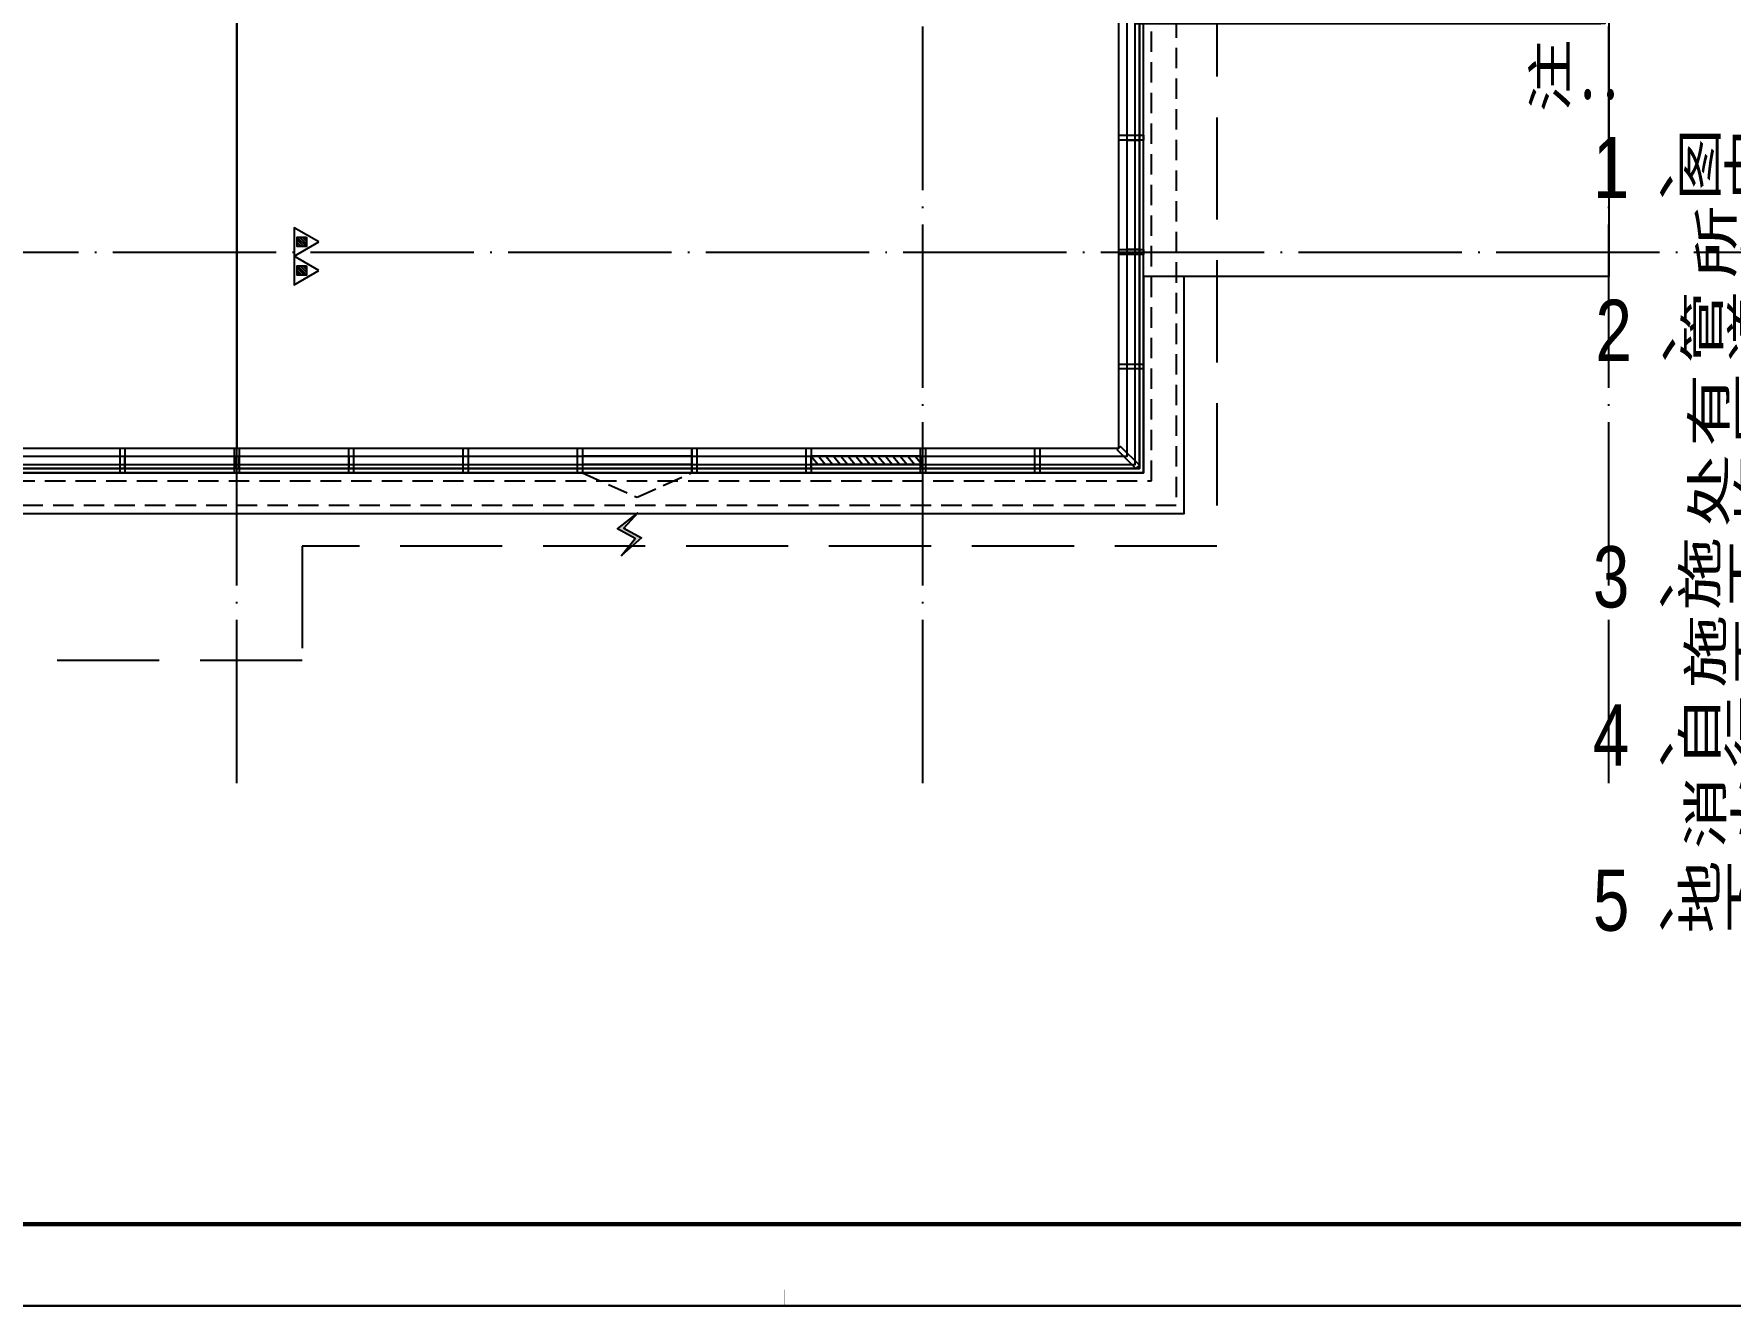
# Model space of a CAD drawing. Extents: x -186750 to 855523, y -12902 to 560425.
# Drawn here: x 14315 to 35083, y -12902 to 2671 of the extents above; entities that cross this region are included whole.
import ezdxf
from ezdxf.xclip import XClip

# ---------------------------------------------------------------- set-up
doc = ezdxf.new("R2010")
doc.units = 0
doc.header["$LTSCALE"] = 1000
doc.header["$MEASUREMENT"] = 0
doc.header["$XCLIPFRAME"] = 0
for name, pattern in [('10#楼幕墙$0$109-34 轴网$0$L1$0$$AUDIT_BAD_LTYPE1', [0]), ('10#楼幕墙$0$DASH', [0.35, 0.25, -0.1]), ('104-10 轴网$0$DOTE', [2.4200000000000004, 2, -0.2, 0.02, -0.2]), ('X-104 8#10#平面$0$109-34 轴网$0$L1$0$$AUDIT_BAD_LTYPE1', [0]), ('X-104 8#10#平面$0$CACHE', [0.375, 0.25, -0.125]), ('X-104 8#10#平面$0$DASH', [0.35, 0.25, -0.1])]:
    doc.linetypes.add(name, pattern=pattern)
doc.layers.add('10#楼幕墙$0$04-不打印_辅助线', color=165, linetype='Continuous', plot=False)
doc.layers.add('10#楼幕墙$0$04-电动窗', color=1, linetype='Continuous', plot=False)
for name, color, linetype in [('10#楼幕墙$0$A-C_玻璃幕墙', 140, 'Continuous'), ('104-10 轴网$0$A_AXIS-轴线', 252, '104-10 轴网$0$DOTE'), ('EQUIP_消防', 7, 'Continuous'), ('PIPE-消防', 1, 'Continuous'), ('TWT_TEXT', 7, 'Continuous'), ('X-104 8#10#平面$0$A-E_楼梯', 252, 'Continuous'), ('X-104 8#10#平面$0$A-O_屋面', 201, 'Continuous'), ('X-104 8#10#平面$0$A-O_散水', 134, 'Continuous'), ('X-104 8#10#平面$0$A-SUR_看线', 252, 'Continuous'), ('X-104 8#10#平面$0$A-TECH_结构', 252, 'Continuous')]:
    doc.layers.add(name, color=color, linetype=linetype)
doc.styles.add('_HZTXT', font='@ros.shx', dxfattribs={"width": 0.7, "bigfont": '@jd.shx'})

# ---------------------------------------------------------------- blocks, each defined once
blk = doc.blocks.new('fgffgfgfg')
at = {"layer": 'PIPE-消防', "linetype": 'ByBlock', "style": '_HZTXT', "width": 0.8}
for s, p in [('注：', (-124097.6361233729, 20834.86036851962, -2.180216253022055e-08)), ('1、图中除特殊标注外所有压力管道梁下100mm安装；', (-123553.6459654259, 20114.15557414253, -2.180216253022055e-08)), ('所有重力流管道过第一道梁贴梁下找坡安装。', (-122744.4372724282, 19482.7361067902, -2.180216253022055e-08)), ('2、管道安装时同一标高上的管道安装原则：小管让大管，', (-123532.8773195673, 18784.59860984527)), ('有压管让无压管，水管让风管及暖管。所有管线交叉', (-122802.8894692141, 18107.69639962341)), ('处均上返，遇梁处可下返至梁底敷设。', (-122802.8894692141, 17450.25144793268)), ('3、施工承包商应在管线综合的基础上，合理安排、调整', (-123553.6459654259, 16773.14748853777, -2.180216253022055e-08)), ('施工管道的设置位置，避免碰撞和返工，满足净高要求。', (-122830.2516070462, 16137.52036569786, -2.180216253022055e-08)), ('4、自行车库或储藏间分隔加门时，把阀门设置于公开区域; ', (-123553.6459654259, 15481.58529332612, -2.180216253022055e-08)), ('消火栓处为公共区域,不应分隔为私人空间。', (-122830.2364523175, 14823.42973476608, -2.180216253022055e-08)), ('5、地下一层顶部重力流排水管以最小坡度安装。', (-123553.6459654259, 14134.61979121674, -2.180216253022055e-08))]:
    blk.add_text(s, height=500, dxfattribs=at).set_placement(p)
blk = doc.blocks.new('图框-A1')
for points, const_width in [([(5.684341886080801e-13, 0), (841.0000000000002, 0), (841.0000000000002, 594), (5.684341886080801e-13, 594)], 0.05), ([(765.9999999999966, 584), (25.00000000000045, 584), (25.00000000000045, 10), (766.0000000000002, 10)], 0.5)]:
    blk.add_lwpolyline(points, close=True, dxfattribs=dict(const_width=const_width))
at = {"const_width": 0.05}
blk.add_lwpolyline([(420.5000000000005, 0), (420.5000000000005, 2)], dxfattribs=at)
blk = doc.blocks.new('104-10 轴网')
at = {"layer": '104-10 轴网$0$A_AXIS-轴线', "linetype": '104-10 轴网$0$DOTE'}
for p, q in [((16799.99999999992, -6500.000000000015), (16800.00000000021, 40100.00000000004)), ((25199.99999999992, -6500.000000000015), (25200.00000000021, 40100.00000000004)), ((33599.99999999995, -6500.000000000015), (33600.00000000021, 40100.00000000004)), ((-6500.000000000022, -1.477928890381008e-11), (48500.00000000018, 4.342837200965732e-11))]:
    blk.add_line(p, q, dxfattribs=at)
at = {"layer": 'Defpoints'}
blk.add_lwpolyline([(-16049.99999999992, 45500.00000000001), (58050.00000000011, 45499.99999999999), (58050.00000000011, -11900.00000000001), (-16049.99999999998, -11899.99999999996)], close=True, dxfattribs=at)
blk = doc.blocks.new('104-8910 结构')
at = {"layer": 'Defpoints'}
blk.add_lwpolyline([(-19000, -118200), (61000, -118200.0000000002), (60999.99999999996, 41799.99999999983), (-19000, 41799.99999999996)], close=True, dxfattribs=at)
blk = doc.blocks.new('X-104 8#10#平面$0$rhyseuyi')
at = {"layer": 'X-104 8#10#平面$0$A-TECH_结构', "linetype": 'X-104 8#10#平面$0$109-34 轴网$0$L1$0$$AUDIT_BAD_LTYPE1'}
blk.add_lwpolyline([(22550.00000147264, 20800.18525530281), (22549.99999999172, 36250.00000000003), (44650.00000000591, 36250.00000000003), (44650.00000000267, 5750.000000011165), (33550.00000000042, 5749.999996079934), (33549.99999999956, 2800.00000587945), (27849.99999999903, 2800.000009821595), (27849.99999999989, -2650.000000044718), (-2650.000000000116, -2650.000000044733), (-2650.000000000233, 19449.99969723696), (17799.99999874334, 19450.12322490085), (17800.00000022122, 20799.81474476285)], close=True, dxfattribs=at)
blk = doc.blocks.new('10#楼幕墙$0$ii')
blk.add_lwpolyline([(-1339.999257087533, -5.379672802519053e-05), (0.0007429124671034515, -5.379672802519053e-05), (0.0007429124671034515, -150.000053796728), (-1339.999257087533, -150.000053796728)], close=True)
blk = doc.blocks.new('10#楼幕墙$0$$TCHSYS$WIN2D')
for p, q in [((-0.5, 0.5), (0.5, 0.5)), ((-0.5, 0.5), (-0.4999999999999999, -0.5)), ((0.5, 0.5), (0.4999999999999998, -0.5)), ((0.5, 0.1666666666666666), (-0.5, 0.1666666666666666)), ((0.5, -0.1666666666666667), (-0.5, -0.1666666666666667)), ((-0.4999999999999999, -0.5), (0.5, -0.5))]:
    blk.add_line(p, q)
blk = doc.blocks.new('10#楼幕墙$0$开启扇')
at = {"layer": '10#楼幕墙$0$04-电动窗'}
h = blk.add_hatch(color=1, dxfattribs=at)
h.dxf.hatch_style = 1
h.paths.add_polyline_path([(680.5562354524154, 539.9632903847669), (509.7987490945379, 728.6290481947071), (726.3024437201093, 845.9672921814199), (478.2154791858056, 1065.595502953947), (646.9190324007068, 855.8806169162563), (430.4153377751354, 738.5423729295435)])
at = {"linetype": '10#楼幕墙$0$DASH'}
blk.add_lwpolyline([(0, 49.99999999714782), (670, 349.9999999971478), (1340, 49.99999999714782)], dxfattribs=at)
at = {"layer": '10#楼幕墙$0$04-电动窗', "color": 1}
blk.add_lwpolyline([(680.5562354524154, 539.9632903847669), (509.7987490945379, 728.6290481947071), (726.3024437201093, 845.9672921814199), (478.2154791858056, 1065.595502953947), (646.9190324007068, 855.8806169162563), (430.4153377751354, 738.5423729295435), (680.5562354524154, 539.9632903847669)], close=True, dxfattribs=at)
at = {"xscale": -1340, "yscale": 300, "zscale": 1340, "rotation": 180}
blk.add_blockref('10#楼幕墙$0$$TCHSYS$WIN2D', (670, -100), dxfattribs=at)
blk = doc.blocks.new('10#楼幕墙$0$$WINLIB2D$00000039')
at = {"color": 0}
for points in [[(-0.4999999999983409, 0.5000000000445652), (-0.4999999999999964, -0.4999999999999716)], [(0.5000000000016591, 0.4999999999536158), (-0.4999999999983409, 0.5000000000445652)], [(0.4999999999983338, -0.5000000000463842), (0.4999999999999609, 0.4999999999999432)], [(-0.499999999999428, 0.1666666667124446), (0.500000000000572, 0.1666666666205998)], [(-0.3838834764901549, -0.166666666632409), (-0.4479860405916831, 0.1666666667079113)], [(-0.3158924398378069, -0.166666666637866), (-0.3799950039392748, 0.1666666667006353)], [(-0.2479014031851996, -0.166666666645142), (-0.3120039672867243, 0.1666666666951784)], [(-0.1799103665328481, -0.1666666666505989), (-0.2440129306343159, 0.1666666666887977)], [(-0.1119193298802692, -0.1666666666569512), (-0.1760218939817904, 0.1666666666824455)], [(-0.04392829322788927, -0.1666666666633319), (-0.1080308573293216, 0.1666666666760648)], [(0.02406274342471804, -0.1666666666696841), (-0.04003982067680312, 0.1666666666697125)], [(0.09205378007703402, -0.1666666666751411), (0.02795121597557682, 0.1666666666642556)], [(0.1600448167296129, -0.1666666666815217), (0.0959422526280953, 0.1666666666578749)], [(0.2280358533819644, -0.166666666687874), (0.163933289280525, 0.1666666666505989)], [(0.2960268900345753, -0.1666666666942547), (0.231924325933047, 0.1666666666460657)], [(0.3640179266869801, -0.1666666667006069), (0.2999153625854838, 0.166666666639685)], [(0.4320089633395341, -0.1666666667060639), (0.3679063992380058, 0.166666666632409)], [(0.4999999999916831, -0.1666666667115209), (0.4358974358904746, 0.1666666666260568)], [(-0.4518745131427302, -0.1666666666260284), (-0.5000000000072298, 0.08358586507802102)], [(-0.500000000000572, -0.1666666666214951), (0.499999999999428, -0.1666666667124446)], [(0.4999999999983338, -0.5000000000463842), (-0.5000000000016662, -0.4999999999554348)]]:
    blk.add_lwpolyline(points, dxfattribs=at)
blk = doc.blocks.new('10#楼幕墙')
at = {"layer": '10#楼幕墙$0$04-不打印_辅助线'}
for points in [[(-18549.99999999994, -12899.99999999999), (65550.00000000006, -12899.99999999999), (65550.00000000006, 46500.00000000001), (-18549.99999999994, 46500.00000000001)], [(22600.01556205962, 20799.99805111808), (17800.01556149623, 20799.9980511828), (17799.99999943667, 19400.00000006474), (-2599.999999999942, 19400.00000000001), (-2599.999999999942, -2599.999999999985), (27800.00000000006, -2599.999999999985), (27799.9999999994, 2800.000017646601), (33499.9999999994, 2800.000017646601), (33500.00000000006, 5800.000000000015), (44600.00000000006, 5800.000000000015), (44600.00000000006, 36200.00000000001), (22600.00000000006, 36200.00000000001)]]:
    blk.add_lwpolyline(points, close=True, dxfattribs=at)
at = {"layer": '10#楼幕墙$0$A-C_玻璃幕墙'}
for points in [[(18029.99999999959, 19500.00000000001), (-2699.999999999942, 19500.00000000001), (-2699.999999999942, -2699.999999999985), (27900.00000000006, -2699.999999999985), (27900.00000000006, 4100.000000000015), (29204.55488497031, 4100.000000000015)], [(18029.99999999959, 19200.00000000001), (-2399.999999999942, 19200.00000000001), (-2399.999999999942, -2399.999999999985), (27600.00000000006, -2399.999999999985), (27600.00000000006, 4400.000000000015), (28128.41289360973, 4400.000000000015)], [(-2499.999999999942, 1370.000742906195), (-2499.999999999942, -2499.999999999985), (27700.00000000006, -2499.999999999985), (27700.00000000006, 4300.000000000015), (28129.99999998772, 4300.000000000015)], [(-2649.999999999942, 1370.000742906195), (-2649.999999999942, -2649.999999999985), (27850.00000000006, -2649.999999999985), (27850.00000000006, 4150.000000000015), (28129.99999998772, 4150.000000000015)]]:
    blk.add_lwpolyline(points, dxfattribs=at)
for points in [[(27899.99999999983, 1429.999999993728), (27899.99999999983, 1369.999999993728), (27600.00000000029, 1369.999999993728), (27600.00000000029, 1429.999999993728)], [(27899.99999999983, 29.99999999372812), (27899.99999999983, -30.00000000627188), (27600.00000000029, -30.00000000627188), (27600.00000000029, 29.99999999372812)], [(27899.99999999983, -1370.000000006272), (27899.99999999983, -1430.000000006272), (27600.00000000029, -1430.000000006272), (27600.00000000029, -1370.000000006272)], [(15429.99999999983, -2700.000000006388), (15369.99999999983, -2700.000000006388), (15369.99999999983, -2400.000000006738), (15429.99999999983, -2400.000000006738)], [(16829.99999999983, -2700.000000006388), (16769.99999999983, -2700.000000006388), (16769.99999999983, -2400.000000006738), (16829.99999999983, -2400.000000006738)], [(18229.99999999983, -2700.000000006388), (18169.99999999983, -2700.000000006388), (18169.99999999983, -2400.000000006738), (18229.99999999983, -2400.000000006738)], [(19629.99999999983, -2700.000000006388), (19569.99999999983, -2700.000000006388), (19569.99999999983, -2400.000000006738), (19629.99999999983, -2400.000000006738)], [(21029.99999999983, -2700.000000006388), (20969.99999999983, -2700.000000006388), (20969.99999999983, -2400.000000006738), (21029.99999999983, -2400.000000006738)], [(22429.99999999983, -2700.000000006388), (22369.99999999983, -2700.000000006388), (22369.99999999983, -2400.000000006738), (22429.99999999983, -2400.000000006738)], [(23829.99999999983, -2700.000000006388), (23769.99999999983, -2700.000000006388), (23769.99999999983, -2400.000000006738), (23829.99999999983, -2400.000000006738)], [(25229.99999999983, -2700.000000006388), (25169.99999999983, -2700.000000006388), (25169.99999999983, -2400.000000006738), (25229.99999999983, -2400.000000006738)], [(26629.99999999983, -2700.000000006388), (26569.99999999983, -2700.000000006388), (26569.99999999983, -2400.000000006738), (26629.99999999983, -2400.000000006738)], [(27578.78679656447, -2421.213203435575), (27621.21320343571, -2378.786796564396), (27850.00000000006, -2607.573593128749), (27807.57359312888, -2649.999999999927)]]:
    blk.add_lwpolyline(points, close=True, dxfattribs=at)
for p, rotation in [((27849.9999999791, 29.99999999337888), 270), ((15429.99999999983, -2650.000000006272), 180), ((16829.99999999983, -2650.000000006272), 180), ((23829.99999999983, -2650.000000006272), 180)]:
    blk.add_blockref('10#楼幕墙$0$ii', p, dxfattribs=dict(at, rotation=rotation))
at = {"layer": '10#楼幕墙$0$A-C_玻璃幕墙', "linetype": '10#楼幕墙$0$109-34 轴网$0$L1$0$$AUDIT_BAD_LTYPE1', "xscale": -1, "rotation": 180}
blk.add_blockref('10#楼幕墙$0$开启扇', (21029.99999999983, -2650.000000006272), dxfattribs=at)
at = {"layer": 'Defpoints', "color": 2, "linetype": '10#楼幕墙$0$109-34 轴网$0$L1$0$$AUDIT_BAD_LTYPE1', "xscale": 1340, "yscale": 300, "zscale": -1340, "rotation": 180}
blk.add_blockref('10#楼幕墙$0$$WINLIB2D$00000039', (24500.00000000215, -2550.000002542962), dxfattribs=at)
blk = doc.blocks.new('X-104 8#10#平面')
at = {"linetype": 'X-104 8#10#平面$0$109-34 轴网$0$L1$0$$AUDIT_BAD_LTYPE1'}
blk.add_lwpolyline([(65550, 46500.00000000003), (65550, -12899.99999999997), (-18550.00000000001, -12899.99999999994), (-18550.00000000001, 46500.00000000003)], close=True, dxfattribs=at)
at = {"layer": 'X-104 8#10#平面$0$A-E_楼梯', "linetype": 'X-104 8#10#平面$0$109-34 轴网$0$L1$0$$AUDIT_BAD_LTYPE1'}
for p, q in [((33599.99999999974, 5739.97818138593), (33599.99999999974, -299.9999921410345)), ((33599.99999999974, -299.9999921410345), (27899.99999999421, -299.9999921589042))]:
    blk.add_line(p, q, dxfattribs=at)
at = {"layer": 'X-104 8#10#平面$0$A-O_屋面', "linetype": 'X-104 8#10#平面$0$DASH', "ltscale": 5}
blk.add_lwpolyline([(32800.00000000629, 36299.99999999671), (32800.00000000629, 37199.99997217814), (47000.00000000341, 37199.99997217816), (47000.00000000341, 21799.99997209321), (47000.00000000411, 21799.99997209321), (47000.00000000411, 15999.99997209312), (45599.99999997539, 15999.99997209309), (45599.99999997524, 4799.999972060032), (34400.00000000006, 4799.99997209321), (34400.00000000006, 3399.99997209321), (28800.00000000386, 3399.99997209321), (28800.00000000386, -3600.00002790679), (17600.00000000386, -3600.00002790679), (17600.00000000386, -5000.00002790679), (-799.9999999961328, -5000.000027906673), (-799.9999999961074, -2700.000000006257)], dxfattribs=at)
at = {"layer": 'X-104 8#10#平面$0$A-O_散水'}
blk.add_lwpolyline([(17799.99999943651, 20000.00000004453), (-3200.000000000076, 20000.00000004479), (-3199.999999999942, -3199.999999999971), (28400.00000000006, -3199.999999999971), (28400.00000000006, -299.9999921589042), (27900.00000000006, -299.9999921589042), (27900.00000000006, -2699.999999999971), (-2699.999999999949, -2699.999999999971), (-2700.000000000073, 19500.00000004476), (17799.99999943667, 19500.00000004453), (17799.9999992678, 20000.00000004453)], dxfattribs=at)
at = {"layer": 'X-104 8#10#平面$0$A-O_散水', "linetype": 'X-104 8#10#平面$0$CACHE'}
blk.add_lwpolyline([(22100.00000004979, 19600.00000004516), (-2800.000000000073, 19600.00000004479), (-2799.999999999942, -2799.999999999971), (28000.00000000006, -2799.999999999971), (28000.00000000008, 4000.000000000014), (28300.00000000008, 4000.000000000014), (28300.00000000006, -3099.999999999971), (-3099.999999999942, -3099.999999999971), (-3100.000000000076, 19900.00000004479), (22099.99999994847, 19900.00000004516)], close=True, dxfattribs=at)
at = {"layer": 'X-104 8#10#平面$0$A-SUR_看线', "linetype": 'X-104 8#10#平面$0$DASH', "ltscale": 2, "const_width": 30}
blk.add_lwpolyline([(16800.00000000001, 8049.999986049865), (16799.99999999995, -2399.999999999971)], dxfattribs=at)
at = {"linetype": 'X-104 8#10#平面$0$109-34 轴网$0$L1$0$$AUDIT_BAD_LTYPE1'}
ref = blk.add_blockref('10#楼幕墙', (0, 0), dxfattribs=at)
XClip(ref).set_block_clipping_path([(-18549.99999999996, -12899.99999999999), (65550.00000000006, 343500.0000000001)])
at = {"xscale": 100, "yscale": 100, "zscale": 100}
blk.add_blockref('图框-A1', (-18550.00000000001, -12899.99999999994), dxfattribs=at)
at = {"linetype": 'X-104 8#10#平面$0$109-34 轴网$0$L1$0$$AUDIT_BAD_LTYPE1'}
ref = blk.add_blockref('104-10 轴网', (0, -2.91038304567337e-11), dxfattribs=at)
XClip(ref).set_block_clipping_path([(-16049.999999999975, -11899.999999999955), (58049.99999999998, 45500.000000000044)])
ref = blk.add_blockref('104-8910 结构', (-130.0000000003602, 106300.0000000001), dxfattribs=at)
XClip(ref).set_block_clipping_path([(-15919.999999999593, -118200.00000000006), (58180.000000000495, -60800.00000000007)])
at = {"layer": 'X-104 8#10#平面$0$A-TECH_结构', "linetype": 'X-104 8#10#平面$0$109-34 轴网$0$L1$0$$AUDIT_BAD_LTYPE1'}
blk.add_blockref('X-104 8#10#平面$0$rhyseuyi', (5.820766091346741e-11, -1.164153218269348e-10), dxfattribs=at)
blk = doc.blocks.new('$TWTSYS$00000546')
h = blk.add_hatch()
h.set_pattern_fill('ANSI31', color=256, scale=200, style=0)
h.set_pattern_definition([(45, (-38543.80223862439, -6670.830405693208), (-17.67766952966369, 17.67766952966369), [])])
h.paths.add_polyline_path([(-64.92232553117356, 173.7449990885525), (64.922325531159, 173.7449990885525), (64.922325531159, 43.90034802621994), (-64.92232553117356, 43.90034802621994)])
for points in [[(0, 343.6163707387423), (-198.3870041439732, 0), (198.3870041439732, 0)], [(-64.92232553117356, 173.7449990885525), (64.922325531159, 173.7449990885525), (64.922325531159, 43.90034802621994), (-64.92232553117356, 43.90034802621994)]]:
    blk.add_lwpolyline(points, close=True)
blk = doc.blocks.new('灭火器1')
at = {"layer": 'EQUIP_消防', "xscale": 0.88, "yscale": 0.88, "zscale": 0.88, "rotation": 270}
for p in [(283401.6493893405, 14625.69975781103), (283401.6493893405, 14276.53863051755)]:
    blk.add_blockref('$TWTSYS$00000546', p, dxfattribs=at)

msp = doc.modelspace()

# ---------------------------------------------------------------- linework, layer by layer
msp.add_lwpolyline([(-18549.99999999994, -12899.99999999999), (65550.00000000001, -12899.99999999999), (65550.00000000001, 46500.00000000001), (-18549.99999999994, 46500.00000000001)], close=True)

# ---------------------------------------------------------------- block references
msp.add_blockref('X-104 8#10#平面', (0, 0))
at = {"xscale": 1.5, "yscale": 1.5, "zscale": 1.5, "rotation": 359.9999898057399}
msp.add_blockref('fgffgfgfg', (218734.1005274725, -29510.02230891888), dxfattribs=at)
at = {"layer": 'TWT_TEXT', "linetype": 'ByBlock'}
msp.add_blockref('灭火器1', (-265901.6493893409, -14501.11919416433), dxfattribs=at)

doc.saveas('drawing.dxf')
